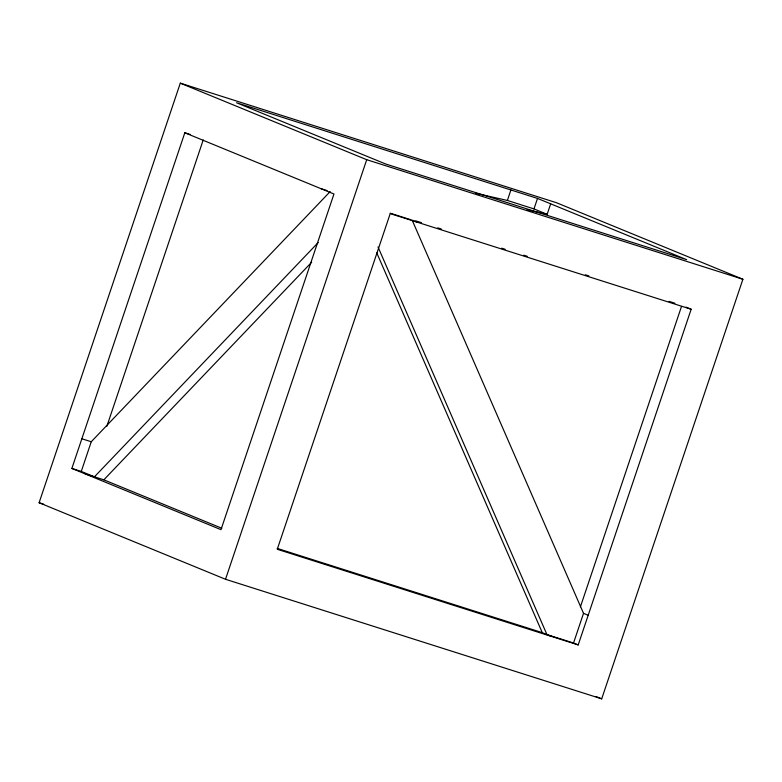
<?xml version="1.0" encoding="UTF-8"?>
<svg xmlns="http://www.w3.org/2000/svg" width="782" height="782" viewBox="0 0 782 782"><rect width="100%" height="100%" fill="white"/><g stroke="black" fill="none" stroke-linecap="round" stroke-linejoin="round"><path stroke-width="1.17" d="M39.1 502.738L180.3 83.156L556.481 202.724L742.9 279.262L601.7 698.844L225.519 579.276L39.1 502.738L43.743 504.214M184.826 132.774L333.963 194.004L220.993 529.668L71.866 468.438L184.826 132.774L190.358 134.524M318.235 242.518L94.446 476.834L81.269 471.419L91.25 441.752L330.18 191.58M106.87 426.268L203.242 139.9M225.519 579.276L366.719 159.704L180.3 83.156M475.436 193.213L507.381 200.456L510.91 189.967M550.684 203.828L547.156 214.317L533.979 208.911L537.508 198.423L236.565 102.765L385.692 164.005L686.645 259.653L537.508 198.423M580.42 606.812L681.454 306.593M685.98 307.14L691.161 309.261L578.201 644.925L573.538 643.019L583.519 613.342L412.153 220.153L416.816 222.068M85.043 473.843L103.85 479.825L311.656 262.244M527.048 209.762L547.156 214.317M507.381 200.456L533.979 208.911M366.719 159.704L742.9 279.262M320.776 188.589L327.042 190.583M415.633 220.827L421.449 222.675M437.725 227.845L441.204 228.96M501.653 248.168L505.143 249.282M523.745 255.186L527.234 256.3M585.356 274.775L588.846 275.88M669.05 301.373L674.866 303.221M390.179 213.173L411 219.791M691.161 309.261L390.218 213.613L277.258 549.277L578.201 644.925M81.846 438.761L91.25 441.752M71.866 468.438L81.269 471.419M277.229 548.407L542.278 632.648L551.603 636.47M573.538 643.019L546.941 634.564L378.009 246.956M583.519 613.342L588.181 615.258M103.85 479.825L221.824 528.261M596.05 696.527L601.7 698.844M376.758 252.86L542.278 632.648"/></g></svg>
